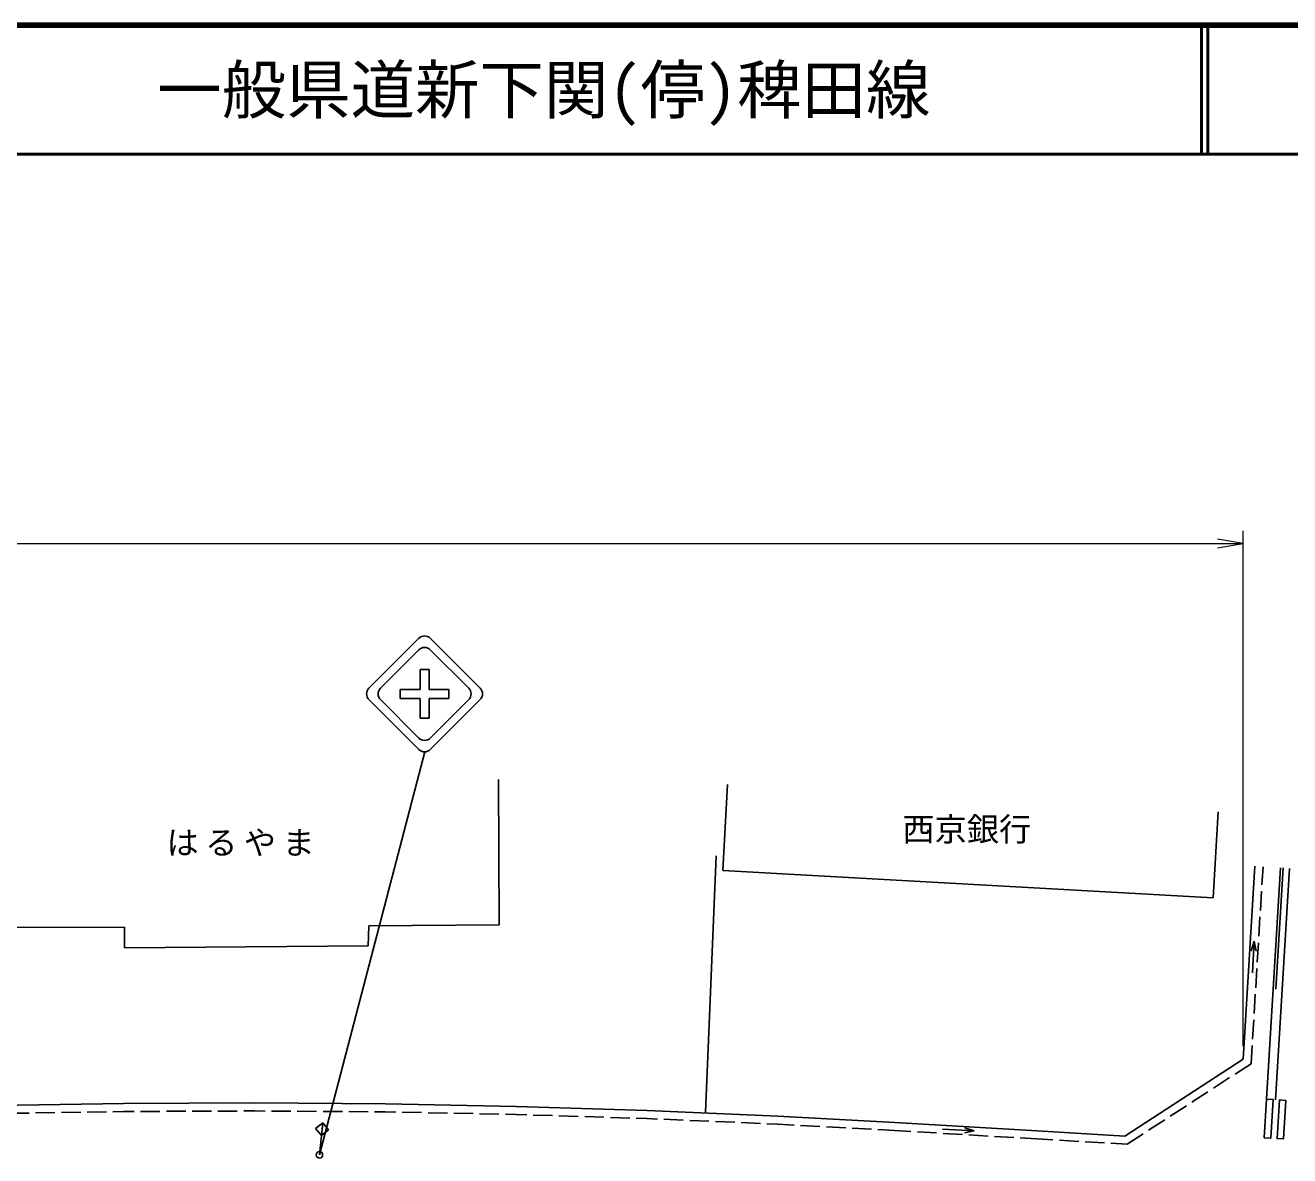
# Model space of a CAD drawing. Units: millimetres, scale not verified. Extents: x 40000 to 680000, y 20000 to 380000.
# Drawn here: x 206497 to 304593, y 292294 to 380000 of the extents above; entities that cross this region are included whole.
import ezdxf
from ezdxf.enums import TextEntityAlignment as Align

# ---------------------------------------------------------------- set-up
doc = ezdxf.new("R2010")
doc.units = ezdxf.units.MM
doc.header["$LTSCALE"] = 1000
for name, color, linetype, lineweight in [('M-BGD', 7, 'Continuous', 25), ('M-STR-HTXT', 7, 'Continuous', 13), ('M-STR-STRC', 7, 'Continuous', 25), ('M-TTL', 2, 'Continuous', 140), ('M-TTL-LINE', 7, 'Continuous', 50)]:
    doc.layers.add(name, color=color, linetype=linetype, lineweight=lineweight)
doc.layers.add('M-TTL-TXT', color=7, linetype='Continuous')
doc.styles.add('ＭＳ ゴシック', font='')
doc.styles.get('ＭＳ ゴシック').set_extended_font_data('MS Gothic')

# ---------------------------------------------------------------- blocks, each defined once
blk = doc.blocks.new('open_arrow')
at = {"color": 0, "linetype": 'Continuous', "lineweight": -2}
blk.add_lwpolyline([(7.5, 1.25), (0, 0), (7.5, -1.25)], dxfattribs=at)

msp = doc.modelspace()

# ---------------------------------------------------------------- linework, layer by layer
at = {"layer": 'M-BGD'}
for p, q in [((243257, 310210), (243220, 321473)), ((260983, 321101), (260612, 314428)), ((298660, 312313), (299031, 318986)), ((259269, 295635), (260099, 315558)), ((260612, 314428), (298660, 312313)), ((301893, 314748), (300986, 299789)), ((302522, 314711), (302437, 313311)), ((302799, 296676), (303889, 314630)), ((303518, 305217), (304089, 314618)), ((302407, 312812), (302316, 311315)), ((214192, 310022), (203609, 309988)), ((214202, 308428), (214203, 310022)), ((233159, 310130), (233087, 308579)), ((233159, 310130), (243257, 310210)), ((302286, 310816), (302195, 309318)), ((233087, 308579), (214202, 308428)), ((301612, 308196), (301843, 308933)), ((301697, 306483), (301843, 308933)), ((301843, 308933), (301986, 308173)), ((302165, 308819), (302074, 307322)), ((302044, 306823), (301953, 305326)), ((301922, 304827), (301832, 303329)), ((301801, 302830), (301710, 301333)), ((301680, 300834), (301595, 299434)), ((291806, 293823), (300986, 299789)), ((300349, 298624), (301595, 299434)), ((298672, 297534), (299930, 298352)), ((296995, 296444), (298253, 297262)), ((214113, 296354), (203956, 296192)), ((224272, 296397), (214113, 296354)), ((234431, 296320), (224272, 296397)), ((244588, 296123), (234431, 296320)), ((302799, 296676), (302999, 296664)), ((206795, 295607), (205295, 295584)), ((208794, 295639), (207295, 295615)), ((210794, 295671), (209294, 295647)), ((212794, 295703), (211294, 295679)), ((214119, 295724), (213294, 295711)), ((214945, 295728), (214119, 295724)), ((216945, 295736), (215445, 295730)), ((218945, 295744), (217445, 295738)), ((220945, 295753), (219445, 295747)), ((222945, 295761), (221445, 295755)), ((224271, 295767), (223445, 295763)), ((225097, 295761), (224271, 295767)), ((227097, 295746), (225597, 295757)), ((229097, 295731), (227597, 295742)), ((231097, 295715), (229597, 295727)), ((233097, 295700), (231597, 295712)), ((234422, 295690), (233597, 295697)), ((235248, 295674), (234422, 295690)), ((237247, 295636), (235748, 295665)), ((239247, 295597), (237747, 295626)), ((241247, 295558), (239747, 295587)), ((243246, 295519), (241746, 295548)), ((244572, 295493), (243746, 295509)), ((245397, 295468), (244572, 295493)), ((254741, 295807), (244588, 296123)), ((247396, 295405), (245897, 295452)), ((249395, 295343), (247896, 295390)), ((251394, 295281), (249895, 295328)), ((264891, 295372), (254741, 295807)), ((273970, 294881), (264891, 295372)), ((295318, 295354), (296576, 296172)), ((253393, 295219), (251894, 295265)), ((254718, 295177), (253893, 295203)), ((255543, 295142), (254718, 295177)), ((257541, 295056), (256043, 295121)), ((259539, 294971), (258041, 295035)), ((261538, 294885), (260039, 294949)), ((263536, 294800), (262037, 294864)), ((264860, 294743), (264035, 294778)), ((266152, 294673), (264860, 294743)), ((268149, 294565), (266651, 294646)), ((270146, 294457), (268648, 294538)), ((272143, 294349), (270645, 294430)), ((273934, 294252), (272643, 294322)), ((285001, 294226), (273970, 294881)), ((277666, 294359), (280116, 294220)), ((279378, 294450), (280116, 294220)), ((293641, 294264), (294899, 295082)), ((275206, 294176), (273934, 294252)), ((277203, 294058), (275705, 294146)), ((279199, 293939), (277702, 294028)), ((280116, 294220), (279357, 294075)), ((281196, 293821), (279698, 293910)), ((283192, 293702), (281695, 293791)), ((284963, 293597), (283691, 293673)), ((286224, 293522), (284963, 293597)), ((291806, 293823), (285001, 294226)), ((288220, 293404), (286723, 293493)), ((290217, 293286), (288719, 293375)), ((291976, 293182), (293222, 293992)), ((291976, 293182), (290716, 293256))]:
    msp.add_line(p, q, dxfattribs=at)
at = {"layer": 'M-STR-HTXT'}
for p, q in [((300986, 300789), (300986, 340789)), ((74278, 339789), (300986, 339789))]:
    msp.add_line(p, q, dxfattribs=at)
at = {"layer": 'M-STR-STRC'}
for p, q in [((237027, 332439), (233159, 328570)), ((237919, 332439), (241787, 328570)), ((234050, 328570), (237027, 331547)), ((237919, 331547), (240896, 328570)), ((237120, 330016), (237826, 330016)), ((237120, 328477), (237120, 330016)), ((237826, 328477), (237826, 330016)), ((233159, 327678), (237027, 323810)), ((234050, 327678), (237027, 324702)), ((235581, 327771), (235581, 328477)), ((235581, 328477), (237120, 328477)), ((235581, 327771), (237120, 327771)), ((237120, 327771), (237120, 326232)), ((239365, 328477), (237826, 328477)), ((237826, 327771), (237826, 326232)), ((239365, 327771), (237826, 327771)), ((237919, 324702), (240896, 327678)), ((241787, 327678), (237919, 323810)), ((239365, 327771), (239365, 328477)), ((237826, 326232), (237120, 326232)), ((229317, 292358), (237490, 323625)), ((303498, 296635), (304588, 314589)), ((229572, 294845), (229024, 294399)), ((229024, 294399), (229470, 293851)), ((229572, 294845), (229317, 292358)), ((229470, 293851), (230018, 294297)), ((230018, 294297), (229572, 294845))]:
    msp.add_line(p, q, dxfattribs=at)
for points in [[(302799, 296676), (302621, 293681), (303121, 293652), (303298, 296646)], [(303788, 296617), (303610, 293623), (304109, 293593), (304287, 296588)]]:
    msp.add_lwpolyline(points, close=True, dxfattribs=at)
msp.add_circle((229317, 292358), 250, dxfattribs=at)
for centre, start, end in [((237473, 331993), 45, 135), ((237473, 331101), 44.99985, 135), ((233605, 328124), 135, 225), ((234496, 328124), 135, 225.00005), ((240450, 328124), 315.00011, 44.99984), ((241342, 328124), 315, 45), ((237473, 325148), 225.00005, 315.00011), ((237473, 324256), 225, 315)]:
    msp.add_arc(centre, 631, start, end, dxfattribs=at)
at = {"layer": 'M-TTL'}
msp.add_line((680000, 380000), (40000, 380000), dxfattribs=at)
at = {"layer": 'M-TTL-LINE'}
for p, q in [((297750, 380000), (297750, 370000)), ((298250, 380000), (298250, 370000)), ((40000, 370000), (680000, 370000))]:
    msp.add_line(p, q, dxfattribs=at)

# ---------------------------------------------------------------- block references
at = {"layer": 'M-STR-HTXT', "xscale": 267, "yscale": 267, "rotation": 180}
msp.add_blockref('open_arrow', (300986, 339789), dxfattribs=at)

# ---------------------------------------------------------------- texts
at = {"layer": 'M-BGD', "style": 'ＭＳ ゴシック'}
msp.add_text('西京銀行', height=1833, dxfattribs=at).set_placement((274539, 316153), align=Align.BOTTOM_LEFT)
at = {"layer": 'M-BGD', "insert": (217450, 315539), "char_height": 1833, "attachment_point": 7, "style": 'ＭＳ ゴシック'}
msp.add_mtext('\\T1.2;はるやま', dxfattribs=at)
at = {"layer": 'M-TTL-TXT', "style": 'ＭＳ ゴシック'}
msp.add_text('一般県道新下関(停)稗田線', height=3666, dxfattribs=at).set_placement((216734, 375000), align=Align.MIDDLE_LEFT)

doc.saveas('drawing.dxf')
